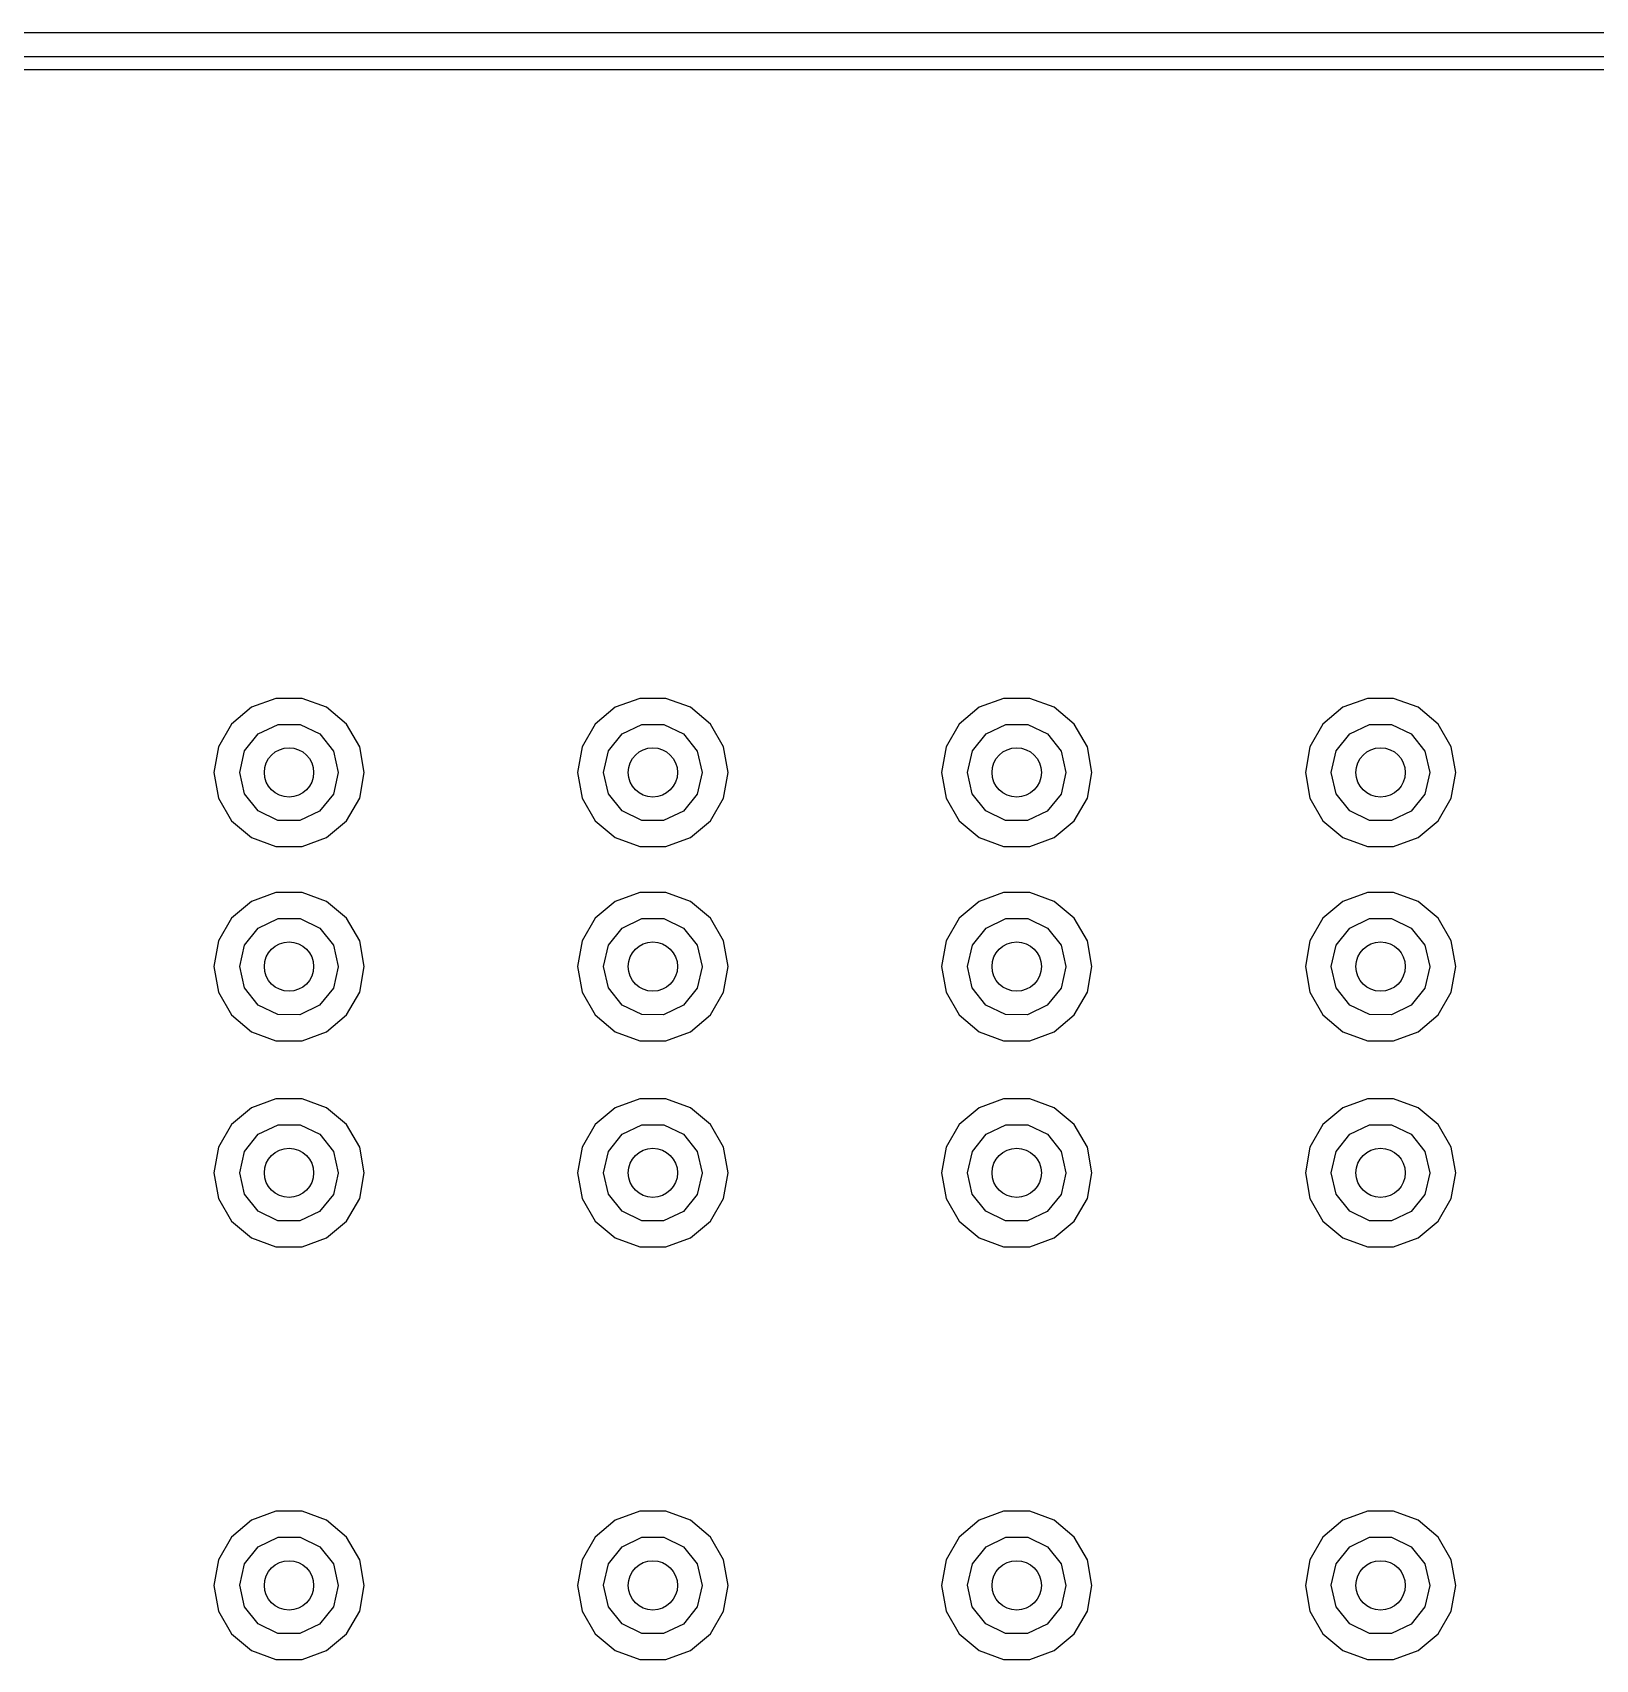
# Model space of a CAD drawing. Extents: x 2.01 to 4.77, y -4.11 to -1.35.
# Drawn here: x 2.8521 to 3.1058, y -1.6163 to -1.3524 of the extents above; entities that cross this region are included whole.
import ezdxf

# ---------------------------------------------------------------- set-up
doc = ezdxf.new("R2010")
doc.units = 0
doc.header["$MEASUREMENT"] = 0
doc.layers.add('BLACK', color=7, linetype='CONTINUOUS')

msp = doc.modelspace()

# ---------------------------------------------------------------- linework, layer by layer
at = {"layer": 'BLACK', "linetype": 'CONTINUOUS'}
for p, q in [((2.17516, -1.3524), (4.61217, -1.3524)), ((4.61217, -1.35633), (2.17516, -1.35633)), ((2.17611, -1.35837), (4.61123, -1.35837)), ((2.8876, -1.46187), (2.88435, -1.4646)), ((2.89158, -1.46042), (2.8876, -1.46187)), ((2.89582, -1.46042), (2.89158, -1.46042)), ((2.8998, -1.46187), (2.89582, -1.46042)), ((2.90305, -1.4646), (2.8998, -1.46187)), ((2.94665, -1.46187), (2.94341, -1.4646)), ((2.95064, -1.46042), (2.94665, -1.46187)), ((2.95488, -1.46042), (2.95064, -1.46042)), ((2.95886, -1.46187), (2.95488, -1.46042)), ((2.96211, -1.4646), (2.95886, -1.46187)), ((3.00571, -1.46187), (3.00246, -1.4646)), ((3.00969, -1.46042), (3.00571, -1.46187)), ((3.01393, -1.46042), (3.00969, -1.46042)), ((3.01791, -1.46187), (3.01393, -1.46042)), ((3.02116, -1.4646), (3.01791, -1.46187)), ((3.06476, -1.46187), (3.06152, -1.4646)), ((3.06875, -1.46042), (3.06476, -1.46187)), ((3.07299, -1.46042), (3.06875, -1.46042)), ((3.07697, -1.46187), (3.07299, -1.46042)), ((3.08022, -1.4646), (3.07697, -1.46187)), ((2.88435, -1.4646), (2.88223, -1.46827)), ((2.88872, -1.46618), (2.89193, -1.46464)), ((2.89193, -1.46464), (2.89549, -1.46464)), ((2.89549, -1.46464), (2.89869, -1.46619)), ((2.90517, -1.46827), (2.90305, -1.4646)), ((2.94341, -1.4646), (2.94129, -1.46827)), ((2.94778, -1.46618), (2.95098, -1.46464)), ((2.95098, -1.46464), (2.95454, -1.46464)), ((2.95454, -1.46464), (2.95775, -1.46619)), ((2.96422, -1.46827), (2.96211, -1.4646)), ((3.00246, -1.4646), (3.00034, -1.46827)), ((3.00683, -1.46618), (3.01004, -1.46464)), ((3.01004, -1.46464), (3.0136, -1.46464)), ((3.0136, -1.46464), (3.0168, -1.46619)), ((3.02328, -1.46827), (3.02116, -1.4646)), ((3.06152, -1.4646), (3.0594, -1.46827)), ((3.06589, -1.46618), (3.06909, -1.46464)), ((3.06909, -1.46464), (3.07265, -1.46464)), ((3.07265, -1.46464), (3.07586, -1.46619)), ((3.08234, -1.46827), (3.08022, -1.4646)), ((2.8865, -1.46896), (2.88872, -1.46618)), ((2.89869, -1.46619), (2.90091, -1.46897)), ((2.94555, -1.46896), (2.94778, -1.46618)), ((2.95775, -1.46619), (2.95996, -1.46897)), ((3.00461, -1.46896), (3.00683, -1.46618)), ((3.0168, -1.46619), (3.01902, -1.46897)), ((3.06366, -1.46896), (3.06589, -1.46618)), ((3.07586, -1.46619), (3.07807, -1.46897)), ((2.88223, -1.46827), (2.8815, -1.47244)), ((2.8857, -1.47243), (2.8865, -1.46896)), ((2.90091, -1.46897), (2.9017, -1.47244)), ((2.90591, -1.47244), (2.90517, -1.46827)), ((2.94129, -1.46827), (2.94055, -1.47244)), ((2.94476, -1.47243), (2.94555, -1.46896)), ((2.95996, -1.46897), (2.96076, -1.47244)), ((2.96496, -1.47244), (2.96422, -1.46827)), ((3.00034, -1.46827), (2.99961, -1.47244)), ((3.00381, -1.47243), (3.00461, -1.46896)), ((3.01902, -1.46897), (3.01981, -1.47244)), ((3.02402, -1.47244), (3.02328, -1.46827)), ((3.0594, -1.46827), (3.05866, -1.47244)), ((3.06287, -1.47243), (3.06366, -1.46896)), ((3.07807, -1.46897), (3.07887, -1.47244)), ((3.08307, -1.47244), (3.08234, -1.46827)), ((2.8815, -1.47244), (2.88223, -1.47662)), ((2.88649, -1.4759), (2.8857, -1.47243)), ((2.9017, -1.47247), (2.9009, -1.47594)), ((2.9017, -1.47244), (2.9017, -1.47247)), ((2.90517, -1.47662), (2.90591, -1.47244)), ((2.94055, -1.47244), (2.94129, -1.47662)), ((2.94554, -1.4759), (2.94476, -1.47243)), ((2.96076, -1.47247), (2.95995, -1.47594)), ((2.96076, -1.47244), (2.96076, -1.47247)), ((2.96422, -1.47662), (2.96496, -1.47244)), ((2.99961, -1.47244), (3.00034, -1.47662)), ((3.0046, -1.4759), (3.00381, -1.47243)), ((3.01981, -1.47247), (3.01901, -1.47594)), ((3.01981, -1.47244), (3.01981, -1.47247)), ((3.02328, -1.47662), (3.02402, -1.47244)), ((3.05866, -1.47244), (3.0594, -1.47662)), ((3.06365, -1.4759), (3.06287, -1.47243)), ((3.07887, -1.47247), (3.07806, -1.47594)), ((3.07887, -1.47244), (3.07887, -1.47247)), ((3.08234, -1.47662), (3.08307, -1.47244)), ((2.88223, -1.47662), (2.88435, -1.48029)), ((2.8887, -1.47868), (2.88649, -1.4759)), ((2.9009, -1.47594), (2.89867, -1.47871)), ((2.90305, -1.48029), (2.90517, -1.47662)), ((2.94129, -1.47662), (2.94341, -1.48029)), ((2.94775, -1.47868), (2.94554, -1.4759)), ((2.95995, -1.47594), (2.95773, -1.47871)), ((2.96211, -1.48029), (2.96422, -1.47662)), ((3.00034, -1.47662), (3.00246, -1.48029)), ((3.00681, -1.47868), (3.0046, -1.4759)), ((3.01901, -1.47594), (3.01678, -1.47871)), ((3.02116, -1.48029), (3.02328, -1.47662)), ((3.0594, -1.47662), (3.06152, -1.48029)), ((3.06586, -1.47868), (3.06365, -1.4759)), ((3.07806, -1.47594), (3.07584, -1.47871)), ((3.08022, -1.48029), (3.08234, -1.47662)), ((2.88435, -1.48029), (2.8876, -1.48301)), ((2.8919, -1.48024), (2.8887, -1.47868)), ((2.89546, -1.48025), (2.8919, -1.48024)), ((2.89867, -1.47871), (2.89546, -1.48025)), ((2.8998, -1.48301), (2.90305, -1.48029)), ((2.94341, -1.48029), (2.94665, -1.48301)), ((2.95096, -1.48024), (2.94775, -1.47868)), ((2.95451, -1.48025), (2.95096, -1.48024)), ((2.95773, -1.47871), (2.95451, -1.48025)), ((2.95886, -1.48301), (2.96211, -1.48029)), ((3.00246, -1.48029), (3.00571, -1.48301)), ((3.01001, -1.48024), (3.00681, -1.47868)), ((3.01357, -1.48025), (3.01001, -1.48024)), ((3.01678, -1.47871), (3.01357, -1.48025)), ((3.01791, -1.48301), (3.02116, -1.48029)), ((3.06152, -1.48029), (3.06476, -1.48301)), ((3.06907, -1.48024), (3.06586, -1.47868)), ((3.07262, -1.48025), (3.06907, -1.48024)), ((3.07584, -1.47871), (3.07262, -1.48025)), ((3.07697, -1.48301), (3.08022, -1.48029)), ((2.8876, -1.48301), (2.89158, -1.48446)), ((2.89582, -1.48446), (2.8998, -1.48301)), ((2.94665, -1.48301), (2.95064, -1.48446)), ((2.95488, -1.48446), (2.95886, -1.48301)), ((3.00571, -1.48301), (3.00969, -1.48446)), ((3.01393, -1.48446), (3.01791, -1.48301)), ((3.06476, -1.48301), (3.06875, -1.48446)), ((3.07299, -1.48446), (3.07697, -1.48301)), ((2.89158, -1.48446), (2.89582, -1.48446)), ((2.95064, -1.48446), (2.95488, -1.48446)), ((3.00969, -1.48446), (3.01393, -1.48446)), ((3.06875, -1.48446), (3.07299, -1.48446)), ((2.8876, -1.49337), (2.88435, -1.49609)), ((2.89158, -1.49192), (2.8876, -1.49337)), ((2.89582, -1.49192), (2.89158, -1.49192)), ((2.8998, -1.49337), (2.89582, -1.49192)), ((2.90305, -1.49609), (2.8998, -1.49337)), ((2.94665, -1.49337), (2.94341, -1.49609)), ((2.95064, -1.49192), (2.94665, -1.49337)), ((2.95488, -1.49192), (2.95064, -1.49192)), ((2.95886, -1.49337), (2.95488, -1.49192)), ((2.96211, -1.49609), (2.95886, -1.49337)), ((3.00571, -1.49337), (3.00246, -1.49609)), ((3.00969, -1.49192), (3.00571, -1.49337)), ((3.01393, -1.49192), (3.00969, -1.49192)), ((3.01791, -1.49337), (3.01393, -1.49192)), ((3.02116, -1.49609), (3.01791, -1.49337)), ((3.06476, -1.49337), (3.06152, -1.49609)), ((3.06875, -1.49192), (3.06476, -1.49337)), ((3.07299, -1.49192), (3.06875, -1.49192)), ((3.07697, -1.49337), (3.07299, -1.49192)), ((3.08022, -1.49609), (3.07697, -1.49337)), ((2.88435, -1.49609), (2.88223, -1.49976)), ((2.88872, -1.49768), (2.89193, -1.49614)), ((2.89193, -1.49614), (2.89549, -1.49614)), ((2.89549, -1.49614), (2.89869, -1.49768)), ((2.90517, -1.49976), (2.90305, -1.49609)), ((2.94341, -1.49609), (2.94129, -1.49976)), ((2.94778, -1.49768), (2.95098, -1.49614)), ((2.95098, -1.49614), (2.95454, -1.49614)), ((2.95454, -1.49614), (2.95775, -1.49768)), ((2.96422, -1.49976), (2.96211, -1.49609)), ((3.00246, -1.49609), (3.00034, -1.49976)), ((3.00683, -1.49768), (3.01004, -1.49614)), ((3.01004, -1.49614), (3.0136, -1.49614)), ((3.0136, -1.49614), (3.0168, -1.49768)), ((3.02328, -1.49976), (3.02116, -1.49609)), ((3.06152, -1.49609), (3.0594, -1.49976)), ((3.06589, -1.49768), (3.06909, -1.49614)), ((3.06909, -1.49614), (3.07265, -1.49614)), ((3.07265, -1.49614), (3.07586, -1.49768)), ((3.08234, -1.49976), (3.08022, -1.49609)), ((2.8865, -1.50046), (2.88872, -1.49768)), ((2.89869, -1.49768), (2.90091, -1.50047)), ((2.94555, -1.50046), (2.94778, -1.49768)), ((2.95775, -1.49768), (2.95996, -1.50047)), ((3.00461, -1.50046), (3.00683, -1.49768)), ((3.0168, -1.49768), (3.01902, -1.50047)), ((3.06366, -1.50046), (3.06589, -1.49768)), ((3.07586, -1.49768), (3.07807, -1.50047)), ((2.88223, -1.49976), (2.8815, -1.50394)), ((2.8857, -1.50392), (2.8865, -1.50046)), ((2.90091, -1.50047), (2.9017, -1.50394)), ((2.90591, -1.50394), (2.90517, -1.49976)), ((2.94129, -1.49976), (2.94055, -1.50394)), ((2.94476, -1.50392), (2.94555, -1.50046)), ((2.95996, -1.50047), (2.96076, -1.50394)), ((2.96496, -1.50394), (2.96422, -1.49976)), ((3.00034, -1.49976), (2.99961, -1.50394)), ((3.00381, -1.50392), (3.00461, -1.50046)), ((3.01902, -1.50047), (3.01981, -1.50394)), ((3.02402, -1.50394), (3.02328, -1.49976)), ((3.0594, -1.49976), (3.05866, -1.50394)), ((3.06287, -1.50392), (3.06366, -1.50046)), ((3.07807, -1.50047), (3.07887, -1.50394)), ((3.08307, -1.50394), (3.08234, -1.49976)), ((2.8815, -1.50394), (2.88223, -1.50811)), ((2.88649, -1.50739), (2.8857, -1.50392)), ((2.9017, -1.50396), (2.9009, -1.50743)), ((2.9017, -1.50394), (2.9017, -1.50396)), ((2.90517, -1.50811), (2.90591, -1.50394)), ((2.94055, -1.50394), (2.94129, -1.50811)), ((2.94554, -1.50739), (2.94476, -1.50392)), ((2.96076, -1.50396), (2.95995, -1.50743)), ((2.96076, -1.50394), (2.96076, -1.50396)), ((2.96422, -1.50811), (2.96496, -1.50394)), ((2.99961, -1.50394), (3.00034, -1.50811)), ((3.0046, -1.50739), (3.00381, -1.50392)), ((3.01981, -1.50396), (3.01901, -1.50743)), ((3.01981, -1.50394), (3.01981, -1.50396)), ((3.02328, -1.50811), (3.02402, -1.50394)), ((3.05866, -1.50394), (3.0594, -1.50811)), ((3.06365, -1.50739), (3.06287, -1.50392)), ((3.07887, -1.50396), (3.07806, -1.50743)), ((3.07887, -1.50394), (3.07887, -1.50396)), ((3.08234, -1.50811), (3.08307, -1.50394)), ((2.88223, -1.50811), (2.88435, -1.51178)), ((2.8887, -1.51018), (2.88649, -1.50739)), ((2.9009, -1.50743), (2.89867, -1.51021)), ((2.90305, -1.51178), (2.90517, -1.50811)), ((2.94129, -1.50811), (2.94341, -1.51178)), ((2.94775, -1.51018), (2.94554, -1.50739)), ((2.95995, -1.50743), (2.95773, -1.51021)), ((2.96211, -1.51178), (2.96422, -1.50811)), ((3.00034, -1.50811), (3.00246, -1.51178)), ((3.00681, -1.51018), (3.0046, -1.50739)), ((3.01901, -1.50743), (3.01678, -1.51021)), ((3.02116, -1.51178), (3.02328, -1.50811)), ((3.0594, -1.50811), (3.06152, -1.51178)), ((3.06586, -1.51018), (3.06365, -1.50739)), ((3.07806, -1.50743), (3.07584, -1.51021)), ((3.08022, -1.51178), (3.08234, -1.50811)), ((2.88435, -1.51178), (2.8876, -1.51451)), ((2.8919, -1.51173), (2.8887, -1.51018)), ((2.89546, -1.51174), (2.8919, -1.51173)), ((2.89867, -1.51021), (2.89546, -1.51174)), ((2.8998, -1.51451), (2.90305, -1.51178)), ((2.94341, -1.51178), (2.94665, -1.51451)), ((2.95096, -1.51173), (2.94775, -1.51018)), ((2.95451, -1.51174), (2.95096, -1.51173)), ((2.95773, -1.51021), (2.95451, -1.51174)), ((2.95886, -1.51451), (2.96211, -1.51178)), ((3.00246, -1.51178), (3.00571, -1.51451)), ((3.01001, -1.51173), (3.00681, -1.51018)), ((3.01357, -1.51174), (3.01001, -1.51173)), ((3.01678, -1.51021), (3.01357, -1.51174)), ((3.01791, -1.51451), (3.02116, -1.51178)), ((3.06152, -1.51178), (3.06476, -1.51451)), ((3.06907, -1.51173), (3.06586, -1.51018)), ((3.07262, -1.51174), (3.06907, -1.51173)), ((3.07584, -1.51021), (3.07262, -1.51174)), ((3.07697, -1.51451), (3.08022, -1.51178)), ((2.8876, -1.51451), (2.89158, -1.51596)), ((2.89582, -1.51596), (2.8998, -1.51451)), ((2.94665, -1.51451), (2.95064, -1.51596)), ((2.95488, -1.51596), (2.95886, -1.51451)), ((3.00571, -1.51451), (3.00969, -1.51596)), ((3.01393, -1.51596), (3.01791, -1.51451)), ((3.06476, -1.51451), (3.06875, -1.51596)), ((3.07299, -1.51596), (3.07697, -1.51451)), ((2.89158, -1.51596), (2.89582, -1.51596)), ((2.95064, -1.51596), (2.95488, -1.51596)), ((3.00969, -1.51596), (3.01393, -1.51596)), ((3.06875, -1.51596), (3.07299, -1.51596)), ((2.89158, -1.52538), (2.8876, -1.52683)), ((2.89582, -1.52538), (2.89158, -1.52538)), ((2.8998, -1.52683), (2.89582, -1.52538)), ((2.95064, -1.52538), (2.94665, -1.52683)), ((2.95488, -1.52538), (2.95064, -1.52538)), ((2.95886, -1.52683), (2.95488, -1.52538)), ((3.00969, -1.52538), (3.00571, -1.52683)), ((3.01393, -1.52538), (3.00969, -1.52538)), ((3.01791, -1.52683), (3.01393, -1.52538)), ((3.06875, -1.52538), (3.06476, -1.52683)), ((3.07299, -1.52538), (3.06875, -1.52538)), ((3.07697, -1.52683), (3.07299, -1.52538)), ((2.8876, -1.52683), (2.88435, -1.52956)), ((2.90305, -1.52956), (2.8998, -1.52683)), ((2.94665, -1.52683), (2.94341, -1.52956)), ((2.96211, -1.52956), (2.95886, -1.52683)), ((3.00571, -1.52683), (3.00246, -1.52956)), ((3.02116, -1.52956), (3.01791, -1.52683)), ((3.06476, -1.52683), (3.06152, -1.52956)), ((3.08022, -1.52956), (3.07697, -1.52683)), ((2.88435, -1.52956), (2.88223, -1.53323)), ((2.88872, -1.53114), (2.89193, -1.5296)), ((2.89193, -1.5296), (2.89549, -1.5296)), ((2.89549, -1.5296), (2.89869, -1.53115)), ((2.90517, -1.53323), (2.90305, -1.52956)), ((2.94341, -1.52956), (2.94129, -1.53323)), ((2.94778, -1.53114), (2.95098, -1.5296)), ((2.95098, -1.5296), (2.95454, -1.5296)), ((2.95454, -1.5296), (2.95775, -1.53115)), ((2.96422, -1.53323), (2.96211, -1.52956)), ((3.00246, -1.52956), (3.00034, -1.53323)), ((3.00683, -1.53114), (3.01004, -1.5296)), ((3.01004, -1.5296), (3.0136, -1.5296)), ((3.0136, -1.5296), (3.0168, -1.53115)), ((3.02328, -1.53323), (3.02116, -1.52956)), ((3.06152, -1.52956), (3.0594, -1.53323)), ((3.06589, -1.53114), (3.06909, -1.5296)), ((3.06909, -1.5296), (3.07265, -1.5296)), ((3.07265, -1.5296), (3.07586, -1.53115)), ((3.08234, -1.53323), (3.08022, -1.52956)), ((2.88223, -1.53323), (2.8815, -1.5374)), ((2.8865, -1.53392), (2.88872, -1.53114)), ((2.89869, -1.53115), (2.90091, -1.53393)), ((2.90591, -1.5374), (2.90517, -1.53323)), ((2.94129, -1.53323), (2.94055, -1.5374)), ((2.94555, -1.53392), (2.94778, -1.53114)), ((2.95775, -1.53115), (2.95996, -1.53393)), ((2.96496, -1.5374), (2.96422, -1.53323)), ((3.00034, -1.53323), (2.99961, -1.5374)), ((3.00461, -1.53392), (3.00683, -1.53114)), ((3.0168, -1.53115), (3.01902, -1.53393)), ((3.02402, -1.5374), (3.02328, -1.53323)), ((3.0594, -1.53323), (3.05866, -1.5374)), ((3.06366, -1.53392), (3.06589, -1.53114)), ((3.07586, -1.53115), (3.07807, -1.53393)), ((3.08307, -1.5374), (3.08234, -1.53323)), ((2.8857, -1.53739), (2.8865, -1.53392)), ((2.90091, -1.53393), (2.9017, -1.5374)), ((2.94476, -1.53739), (2.94555, -1.53392)), ((2.95996, -1.53393), (2.96076, -1.5374)), ((3.00381, -1.53739), (3.00461, -1.53392)), ((3.01902, -1.53393), (3.01981, -1.5374)), ((3.06287, -1.53739), (3.06366, -1.53392)), ((3.07807, -1.53393), (3.07887, -1.5374)), ((2.8815, -1.5374), (2.88223, -1.54158)), ((2.88649, -1.54086), (2.8857, -1.53739)), ((2.9017, -1.53743), (2.9009, -1.5409)), ((2.9017, -1.5374), (2.9017, -1.53743)), ((2.90517, -1.54158), (2.90591, -1.5374)), ((2.94055, -1.5374), (2.94129, -1.54158)), ((2.94554, -1.54086), (2.94476, -1.53739)), ((2.96076, -1.53743), (2.95995, -1.5409)), ((2.96076, -1.5374), (2.96076, -1.53743)), ((2.96422, -1.54158), (2.96496, -1.5374)), ((2.99961, -1.5374), (3.00034, -1.54158)), ((3.0046, -1.54086), (3.00381, -1.53739)), ((3.01981, -1.53743), (3.01901, -1.5409)), ((3.01981, -1.5374), (3.01981, -1.53743)), ((3.02328, -1.54158), (3.02402, -1.5374)), ((3.05866, -1.5374), (3.0594, -1.54158)), ((3.06365, -1.54086), (3.06287, -1.53739)), ((3.07887, -1.53743), (3.07806, -1.5409)), ((3.07887, -1.5374), (3.07887, -1.53743)), ((3.08234, -1.54158), (3.08307, -1.5374)), ((2.8887, -1.54364), (2.88649, -1.54086)), ((2.9009, -1.5409), (2.89867, -1.54367)), ((2.94775, -1.54364), (2.94554, -1.54086)), ((2.95995, -1.5409), (2.95773, -1.54367)), ((3.00681, -1.54364), (3.0046, -1.54086)), ((3.01901, -1.5409), (3.01678, -1.54367)), ((3.06586, -1.54364), (3.06365, -1.54086)), ((3.07806, -1.5409), (3.07584, -1.54367)), ((2.88223, -1.54158), (2.88435, -1.54525)), ((2.8919, -1.5452), (2.8887, -1.54364)), ((2.89867, -1.54367), (2.89546, -1.54521)), ((2.90305, -1.54525), (2.90517, -1.54158)), ((2.94129, -1.54158), (2.94341, -1.54525)), ((2.95096, -1.5452), (2.94775, -1.54364)), ((2.95773, -1.54367), (2.95451, -1.54521)), ((2.96211, -1.54525), (2.96422, -1.54158)), ((3.00034, -1.54158), (3.00246, -1.54525)), ((3.01001, -1.5452), (3.00681, -1.54364)), ((3.01678, -1.54367), (3.01357, -1.54521)), ((3.02116, -1.54525), (3.02328, -1.54158)), ((3.0594, -1.54158), (3.06152, -1.54525)), ((3.06907, -1.5452), (3.06586, -1.54364)), ((3.07584, -1.54367), (3.07262, -1.54521)), ((3.08022, -1.54525), (3.08234, -1.54158)), ((2.88435, -1.54525), (2.8876, -1.54797)), ((2.89546, -1.54521), (2.8919, -1.5452)), ((2.8998, -1.54797), (2.90305, -1.54525)), ((2.94341, -1.54525), (2.94665, -1.54797)), ((2.95451, -1.54521), (2.95096, -1.5452)), ((2.95886, -1.54797), (2.96211, -1.54525)), ((3.00246, -1.54525), (3.00571, -1.54797)), ((3.01357, -1.54521), (3.01001, -1.5452)), ((3.01791, -1.54797), (3.02116, -1.54525)), ((3.06152, -1.54525), (3.06476, -1.54797)), ((3.07262, -1.54521), (3.06907, -1.5452)), ((3.07697, -1.54797), (3.08022, -1.54525)), ((2.8876, -1.54797), (2.89158, -1.54942)), ((2.89582, -1.54942), (2.8998, -1.54797)), ((2.94665, -1.54797), (2.95064, -1.54942)), ((2.95488, -1.54942), (2.95886, -1.54797)), ((3.00571, -1.54797), (3.00969, -1.54942)), ((3.01393, -1.54942), (3.01791, -1.54797)), ((3.06476, -1.54797), (3.06875, -1.54942)), ((3.07299, -1.54942), (3.07697, -1.54797)), ((2.89158, -1.54942), (2.89582, -1.54942)), ((2.95064, -1.54942), (2.95488, -1.54942)), ((3.00969, -1.54942), (3.01393, -1.54942)), ((3.06875, -1.54942), (3.07299, -1.54942)), ((2.8876, -1.59376), (2.88435, -1.59649)), ((2.89158, -1.59231), (2.8876, -1.59376)), ((2.89582, -1.59231), (2.89158, -1.59231)), ((2.8998, -1.59376), (2.89582, -1.59231)), ((2.90305, -1.59649), (2.8998, -1.59376)), ((2.94665, -1.59376), (2.94341, -1.59649)), ((2.95064, -1.59231), (2.94665, -1.59376)), ((2.95488, -1.59231), (2.95064, -1.59231)), ((2.95886, -1.59376), (2.95488, -1.59231)), ((2.96211, -1.59649), (2.95886, -1.59376)), ((3.00571, -1.59376), (3.00246, -1.59649)), ((3.00969, -1.59231), (3.00571, -1.59376)), ((3.01393, -1.59231), (3.00969, -1.59231)), ((3.01791, -1.59376), (3.01393, -1.59231)), ((3.02116, -1.59649), (3.01791, -1.59376)), ((3.06476, -1.59376), (3.06152, -1.59649)), ((3.06875, -1.59231), (3.06476, -1.59376)), ((3.07299, -1.59231), (3.06875, -1.59231)), ((3.07697, -1.59376), (3.07299, -1.59231)), ((3.08022, -1.59649), (3.07697, -1.59376)), ((2.88435, -1.59649), (2.88223, -1.60016)), ((2.88872, -1.59807), (2.89193, -1.59653)), ((2.89193, -1.59653), (2.89549, -1.59653)), ((2.89549, -1.59653), (2.89869, -1.59808)), ((2.90517, -1.60016), (2.90305, -1.59649)), ((2.94341, -1.59649), (2.94129, -1.60016)), ((2.94778, -1.59807), (2.95098, -1.59653)), ((2.95098, -1.59653), (2.95454, -1.59653)), ((2.95454, -1.59653), (2.95775, -1.59808)), ((2.96422, -1.60016), (2.96211, -1.59649)), ((3.00246, -1.59649), (3.00034, -1.60016)), ((3.00683, -1.59807), (3.01004, -1.59653)), ((3.01004, -1.59653), (3.0136, -1.59653)), ((3.0136, -1.59653), (3.0168, -1.59808)), ((3.02328, -1.60016), (3.02116, -1.59649)), ((3.06152, -1.59649), (3.0594, -1.60016)), ((3.06589, -1.59807), (3.06909, -1.59653)), ((3.06909, -1.59653), (3.07265, -1.59653)), ((3.07265, -1.59653), (3.07586, -1.59808)), ((3.08234, -1.60016), (3.08022, -1.59649)), ((2.8865, -1.60085), (2.88872, -1.59807)), ((2.89869, -1.59808), (2.90091, -1.60086)), ((2.94555, -1.60085), (2.94778, -1.59807)), ((2.95775, -1.59808), (2.95996, -1.60086)), ((3.00461, -1.60085), (3.00683, -1.59807)), ((3.0168, -1.59808), (3.01902, -1.60086)), ((3.06366, -1.60085), (3.06589, -1.59807)), ((3.07586, -1.59808), (3.07807, -1.60086)), ((2.88223, -1.60016), (2.8815, -1.60433)), ((2.8857, -1.60432), (2.8865, -1.60085)), ((2.90091, -1.60086), (2.9017, -1.60433)), ((2.90591, -1.60433), (2.90517, -1.60016)), ((2.94129, -1.60016), (2.94055, -1.60433)), ((2.94476, -1.60432), (2.94555, -1.60085)), ((2.95996, -1.60086), (2.96076, -1.60433)), ((2.96496, -1.60433), (2.96422, -1.60016)), ((3.00034, -1.60016), (2.99961, -1.60433)), ((3.00381, -1.60432), (3.00461, -1.60085)), ((3.01902, -1.60086), (3.01981, -1.60433)), ((3.02402, -1.60433), (3.02328, -1.60016)), ((3.0594, -1.60016), (3.05866, -1.60433)), ((3.06287, -1.60432), (3.06366, -1.60085)), ((3.07807, -1.60086), (3.07887, -1.60433)), ((3.08307, -1.60433), (3.08234, -1.60016)), ((2.8815, -1.60433), (2.88223, -1.60851)), ((2.88649, -1.60779), (2.8857, -1.60432)), ((2.9017, -1.60436), (2.9009, -1.60783)), ((2.9017, -1.60433), (2.9017, -1.60436)), ((2.90517, -1.60851), (2.90591, -1.60433)), ((2.94055, -1.60433), (2.94129, -1.60851)), ((2.94554, -1.60779), (2.94476, -1.60432)), ((2.96076, -1.60436), (2.95995, -1.60783)), ((2.96076, -1.60433), (2.96076, -1.60436)), ((2.96422, -1.60851), (2.96496, -1.60433)), ((2.99961, -1.60433), (3.00034, -1.60851)), ((3.0046, -1.60779), (3.00381, -1.60432)), ((3.01981, -1.60436), (3.01901, -1.60783)), ((3.01981, -1.60433), (3.01981, -1.60436)), ((3.02328, -1.60851), (3.02402, -1.60433)), ((3.05866, -1.60433), (3.0594, -1.60851)), ((3.06365, -1.60779), (3.06287, -1.60432)), ((3.07887, -1.60436), (3.07806, -1.60783)), ((3.07887, -1.60433), (3.07887, -1.60436)), ((3.08234, -1.60851), (3.08307, -1.60433)), ((2.88223, -1.60851), (2.88435, -1.61218)), ((2.8887, -1.61057), (2.88649, -1.60779)), ((2.9009, -1.60783), (2.89867, -1.6106)), ((2.90305, -1.61218), (2.90517, -1.60851)), ((2.94129, -1.60851), (2.94341, -1.61218)), ((2.94775, -1.61057), (2.94554, -1.60779)), ((2.95995, -1.60783), (2.95773, -1.6106)), ((2.96211, -1.61218), (2.96422, -1.60851)), ((3.00034, -1.60851), (3.00246, -1.61218)), ((3.00681, -1.61057), (3.0046, -1.60779)), ((3.01901, -1.60783), (3.01678, -1.6106)), ((3.02116, -1.61218), (3.02328, -1.60851)), ((3.0594, -1.60851), (3.06152, -1.61218)), ((3.06586, -1.61057), (3.06365, -1.60779)), ((3.07806, -1.60783), (3.07584, -1.6106)), ((3.08022, -1.61218), (3.08234, -1.60851)), ((2.88435, -1.61218), (2.8876, -1.6149)), ((2.8919, -1.61213), (2.8887, -1.61057)), ((2.89546, -1.61213), (2.8919, -1.61213)), ((2.89867, -1.6106), (2.89546, -1.61213)), ((2.8998, -1.6149), (2.90305, -1.61218)), ((2.94341, -1.61218), (2.94665, -1.6149)), ((2.95096, -1.61213), (2.94775, -1.61057)), ((2.95451, -1.61213), (2.95096, -1.61213)), ((2.95773, -1.6106), (2.95451, -1.61213)), ((2.95886, -1.6149), (2.96211, -1.61218)), ((3.00246, -1.61218), (3.00571, -1.6149)), ((3.01001, -1.61213), (3.00681, -1.61057)), ((3.01357, -1.61213), (3.01001, -1.61213)), ((3.01678, -1.6106), (3.01357, -1.61213)), ((3.01791, -1.6149), (3.02116, -1.61218)), ((3.06152, -1.61218), (3.06476, -1.6149)), ((3.06907, -1.61213), (3.06586, -1.61057)), ((3.07262, -1.61213), (3.06907, -1.61213)), ((3.07584, -1.6106), (3.07262, -1.61213)), ((3.07697, -1.6149), (3.08022, -1.61218)), ((2.8876, -1.6149), (2.89158, -1.61635)), ((2.89582, -1.61635), (2.8998, -1.6149)), ((2.94665, -1.6149), (2.95064, -1.61635)), ((2.95488, -1.61635), (2.95886, -1.6149)), ((3.00571, -1.6149), (3.00969, -1.61635)), ((3.01393, -1.61635), (3.01791, -1.6149)), ((3.06476, -1.6149), (3.06875, -1.61635)), ((3.07299, -1.61635), (3.07697, -1.6149)), ((2.89158, -1.61635), (2.89582, -1.61635)), ((2.95064, -1.61635), (2.95488, -1.61635)), ((3.00969, -1.61635), (3.01393, -1.61635)), ((3.06875, -1.61635), (3.07299, -1.61635))]:
    msp.add_line(p, q, dxfattribs=at)
at = {"layer": 'BLACK'}
for centre in [(2.8937, -1.47244), (2.95276, -1.47244), (3.01181, -1.47244), (3.07087, -1.47244), (2.8937, -1.50394), (2.95276, -1.50394), (3.01181, -1.50394), (3.07087, -1.50394), (2.8937, -1.5374), (2.95276, -1.5374), (3.01181, -1.5374), (3.07087, -1.5374), (2.8937, -1.60433), (2.95276, -1.60433), (3.01181, -1.60433), (3.07087, -1.60433)]:
    msp.add_circle(centre, 0.004, dxfattribs=at)

doc.saveas('drawing.dxf')
